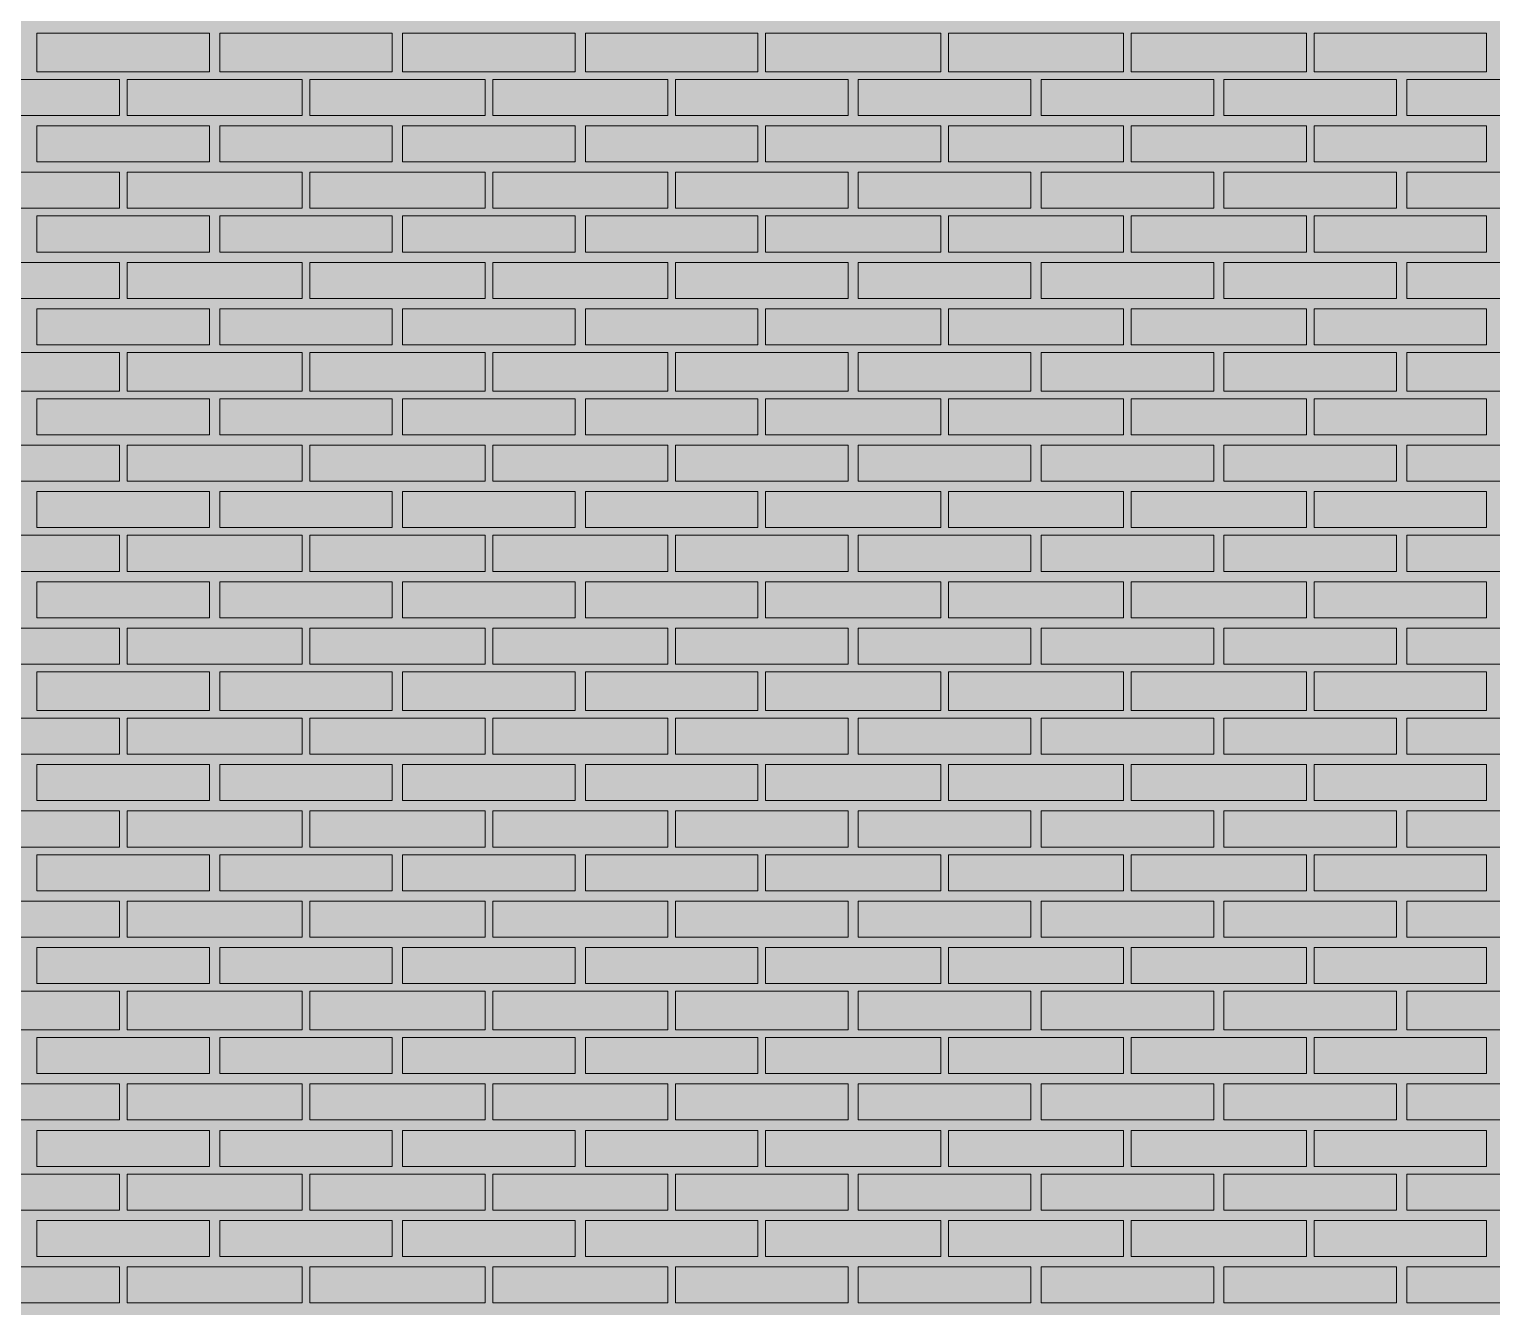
# Model space of a CAD drawing. Header units: millimetres. Extents: x -28928 to 100580, y -22867 to 36490.
# Drawn here: x -19658 to -17255, y 5506 to 7605 of the extents above; entities that cross this region are included whole.
import ezdxf

# ---------------------------------------------------------------- set-up
doc = ezdxf.new("R2010")
doc.units = ezdxf.units.MM
doc.layers.add('PDF _Геометрия', color=7, linetype='Continuous', true_color=0x8f8e8d)
doc.layers.add('PDF _Сплошная заливка', color=7, linetype='Continuous', true_color=0xffffff)

msp = doc.modelspace()

# ---------------------------------------------------------------- hatches: boundary and pattern name
at = {"layer": 'PDF _Сплошная заливка', "true_color": 0xdcd6cf, "transparency": 33554559}
h = msp.add_hatch(color=254, dxfattribs=at)
h.paths.add_polyline_path([(-15922.4, -4713.2), (-15922.4, -1464), (-13823.9, -1464), (-13823.9, -4713.2), (-13561.6, -4713.2), (-13561.6, -1163.6), (-19459.3, -1163.6), (-19459.3, -4713.2), (-17919.3, -4713.2), (-17919.3, -1464), (-16518.9, -1464), (-16518.9, -4713.2)])
h.paths.add_polyline_path([(-19700.5, -482.4), (-9335.1, -482.4), (-9335.1, 4218), (-12072.4, 4218), (-12072.4, 6929.9), (-9335.1, 6929.9), (-9335.1, 9028.4), (-21815.9, 9028.4), (-21815.9, -4713.2), (-19776.6, -4713.2), (-19776.6, -727.8), (-19730.1, -727.8), (-19730.1, -820.9), (-19708.9, -820.9), (-19708.9, -719.3), (-19700.5, -719.3)])
h.paths.add_polyline_path([(-10972.4, -4713.2), (-10972.4, -1464), (-9576.3, -1464), (-9576.3, -4713.2), (-9335.1, -4713.2), (-9335.1, -1163.6), (-13383.9, -1163.6), (-13383.9, -4713.2), (-13121.6, -4713.2), (-13121.6, -1464), (-11323.6, -1464), (-11323.6, -4713.2)])

# ---------------------------------------------------------------- linework, layer by layer
at = {"layer": 'PDF _Геометрия', "lineweight": 9}
for points in [[(-19362, 7534.9), (-19501.6, 7534.9), (-19645.5, 7534.9), (-19645.5, 7598.4), (-19501.6, 7598.4), (-19362, 7598.4)], [(-19061.6, 7534.9), (-19201.3, 7534.9), (-19345.1, 7534.9), (-19345.1, 7598.4), (-19201.3, 7598.4), (-19061.6, 7598.4)], [(-18761.3, 7534.9), (-18905.1, 7534.9), (-19044.7, 7534.9), (-19044.7, 7598.4), (-18905.1, 7598.4), (-18761.3, 7598.4)], [(-18460.9, 7534.9), (-18604.7, 7534.9), (-18744.3, 7534.9), (-18744.3, 7598.4), (-18604.7, 7598.4), (-18460.9, 7598.4)], [(-18160.5, 7534.9), (-18304.3, 7534.9), (-18448.2, 7534.9), (-18448.2, 7598.4), (-18304.3, 7598.4), (-18160.5, 7598.4)], [(-17860.1, 7534.9), (-18003.9, 7534.9), (-18147.8, 7534.9), (-18147.8, 7598.4), (-18003.9, 7598.4), (-17860.1, 7598.4)], [(-17559.7, 7534.9), (-17703.6, 7534.9), (-17847.4, 7534.9), (-17847.4, 7598.4), (-17703.6, 7598.4), (-17559.7, 7598.4)], [(-17263.6, 7534.9), (-17403.2, 7534.9), (-17547, 7534.9), (-17547, 7598.4), (-17403.2, 7598.4), (-17263.6, 7598.4)], [(-19510.1, 7522.2), (-19510.1, 7463), (-19793.6, 7463), (-19793.6, 7522.2)], [(-19209.7, 7522.2), (-19209.7, 7463), (-19497.4, 7463), (-19497.4, 7522.2)], [(-18909.3, 7522.2), (-18909.3, 7463), (-19197, 7463), (-19197, 7522.2)], [(-18608.9, 7522.2), (-18608.9, 7463), (-18896.6, 7463), (-18896.6, 7522.2)], [(-18312.8, 7522.2), (-18312.8, 7463), (-18596.3, 7463), (-18596.3, 7522.2)], [(-18012.4, 7522.2), (-18012.4, 7463), (-18295.9, 7463), (-18295.9, 7522.2)], [(-17712, 7522.2), (-17712, 7463), (-17995.5, 7463), (-17995.5, 7522.2)], [(-17411.6, 7522.2), (-17411.6, 7463), (-17695.1, 7463), (-17695.1, 7522.2)], [(-17111.3, 7522.2), (-17111.3, 7463), (-17394.7, 7463), (-17394.7, 7522.2)], [(-19362, 7386.8), (-19501.6, 7386.8), (-19645.5, 7386.8), (-19645.5, 7446), (-19501.6, 7446), (-19362, 7446)], [(-19061.6, 7386.8), (-19201.3, 7386.8), (-19345.1, 7386.8), (-19345.1, 7446), (-19201.3, 7446), (-19061.6, 7446)], [(-18761.3, 7386.8), (-18905.1, 7386.8), (-19044.7, 7386.8), (-19044.7, 7446), (-18905.1, 7446), (-18761.3, 7446)], [(-18460.9, 7386.8), (-18604.7, 7386.8), (-18744.3, 7386.8), (-18744.3, 7446), (-18604.7, 7446), (-18460.9, 7446)], [(-18160.5, 7386.8), (-18304.3, 7386.8), (-18448.2, 7386.8), (-18448.2, 7446), (-18304.3, 7446), (-18160.5, 7446)], [(-17860.1, 7386.8), (-18003.9, 7386.8), (-18147.8, 7386.8), (-18147.8, 7446), (-18003.9, 7446), (-17860.1, 7446)], [(-17559.7, 7386.8), (-17703.6, 7386.8), (-17847.4, 7386.8), (-17847.4, 7446), (-17703.6, 7446), (-17559.7, 7446)], [(-17263.6, 7386.8), (-17403.2, 7386.8), (-17547, 7386.8), (-17547, 7446), (-17403.2, 7446), (-17263.6, 7446)], [(-19510.1, 7369.9), (-19510.1, 7310.7), (-19793.6, 7310.7), (-19793.6, 7369.9)], [(-19209.7, 7369.9), (-19209.7, 7310.7), (-19497.4, 7310.7), (-19497.4, 7369.9)], [(-18909.3, 7369.9), (-18909.3, 7310.7), (-19197, 7310.7), (-19197, 7369.9)], [(-18608.9, 7369.9), (-18608.9, 7310.7), (-18896.6, 7310.7), (-18896.6, 7369.9)], [(-18312.8, 7369.9), (-18312.8, 7310.7), (-18596.3, 7310.7), (-18596.3, 7369.9)], [(-18012.4, 7369.9), (-18012.4, 7310.7), (-18295.9, 7310.7), (-18295.9, 7369.9)], [(-17712, 7369.9), (-17712, 7310.7), (-17995.5, 7310.7), (-17995.5, 7369.9)], [(-17411.6, 7369.9), (-17411.6, 7310.7), (-17695.1, 7310.7), (-17695.1, 7369.9)], [(-17111.3, 7369.9), (-17111.3, 7310.7), (-17394.7, 7310.7), (-17394.7, 7369.9)], [(-19362, 7238.7), (-19501.6, 7238.7), (-19645.5, 7238.7), (-19645.5, 7298), (-19501.6, 7298), (-19362, 7298)], [(-19061.6, 7238.7), (-19201.3, 7238.7), (-19345.1, 7238.7), (-19345.1, 7298), (-19201.3, 7298), (-19061.6, 7298)], [(-18761.3, 7238.7), (-18905.1, 7238.7), (-19044.7, 7238.7), (-19044.7, 7298), (-18905.1, 7298), (-18761.3, 7298)], [(-18460.9, 7238.7), (-18604.7, 7238.7), (-18744.3, 7238.7), (-18744.3, 7298), (-18604.7, 7298), (-18460.9, 7298)], [(-18160.5, 7238.7), (-18304.3, 7238.7), (-18448.2, 7238.7), (-18448.2, 7298), (-18304.3, 7298), (-18160.5, 7298)], [(-17860.1, 7238.7), (-18003.9, 7238.7), (-18147.8, 7238.7), (-18147.8, 7298), (-18003.9, 7298), (-17860.1, 7298)], [(-17559.7, 7238.7), (-17703.6, 7238.7), (-17847.4, 7238.7), (-17847.4, 7298), (-17703.6, 7298), (-17559.7, 7298)], [(-17263.6, 7238.7), (-17403.2, 7238.7), (-17547, 7238.7), (-17547, 7298), (-17403.2, 7298), (-17263.6, 7298)], [(-19510.1, 7221.8), (-19510.1, 7162.6), (-19793.6, 7162.6), (-19793.6, 7221.8)], [(-19209.7, 7221.8), (-19209.7, 7162.6), (-19497.4, 7162.6), (-19497.4, 7221.8)], [(-18909.3, 7221.8), (-18909.3, 7162.6), (-19197, 7162.6), (-19197, 7221.8)], [(-18608.9, 7221.8), (-18608.9, 7162.6), (-18896.6, 7162.6), (-18896.6, 7221.8)], [(-18312.8, 7221.8), (-18312.8, 7162.6), (-18596.3, 7162.6), (-18596.3, 7221.8)], [(-18012.4, 7221.8), (-18012.4, 7162.6), (-18295.9, 7162.6), (-18295.9, 7221.8)], [(-17712, 7221.8), (-17712, 7162.6), (-17995.5, 7162.6), (-17995.5, 7221.8)], [(-17411.6, 7221.8), (-17411.6, 7162.6), (-17695.1, 7162.6), (-17695.1, 7221.8)], [(-17111.3, 7221.8), (-17111.3, 7162.6), (-17394.7, 7162.6), (-17394.7, 7221.8)], [(-19362, 7086.4), (-19501.6, 7086.4), (-19645.5, 7086.4), (-19645.5, 7145.7), (-19501.6, 7145.7), (-19362, 7145.7)], [(-19061.6, 7086.4), (-19201.3, 7086.4), (-19345.1, 7086.4), (-19345.1, 7145.7), (-19201.3, 7145.7), (-19061.6, 7145.7)], [(-18761.3, 7086.4), (-18905.1, 7086.4), (-19044.7, 7086.4), (-19044.7, 7145.7), (-18905.1, 7145.7), (-18761.3, 7145.7)], [(-18460.9, 7086.4), (-18604.7, 7086.4), (-18744.3, 7086.4), (-18744.3, 7145.7), (-18604.7, 7145.7), (-18460.9, 7145.7)], [(-18160.5, 7086.4), (-18304.3, 7086.4), (-18448.2, 7086.4), (-18448.2, 7145.7), (-18304.3, 7145.7), (-18160.5, 7145.7)], [(-17860.1, 7086.4), (-18003.9, 7086.4), (-18147.8, 7086.4), (-18147.8, 7145.7), (-18003.9, 7145.7), (-17860.1, 7145.7)], [(-17559.7, 7086.4), (-17703.6, 7086.4), (-17847.4, 7086.4), (-17847.4, 7145.7), (-17703.6, 7145.7), (-17559.7, 7145.7)], [(-17263.6, 7086.4), (-17403.2, 7086.4), (-17547, 7086.4), (-17547, 7145.7), (-17403.2, 7145.7), (-17263.6, 7145.7)], [(-19510.1, 7073.7), (-19510.1, 7010.3), (-19793.6, 7010.3), (-19793.6, 7073.7)], [(-19209.7, 7073.7), (-19209.7, 7010.3), (-19497.4, 7010.3), (-19497.4, 7073.7)], [(-18909.3, 7073.7), (-18909.3, 7010.3), (-19197, 7010.3), (-19197, 7073.7)], [(-18608.9, 7073.7), (-18608.9, 7010.3), (-18896.6, 7010.3), (-18896.6, 7073.7)], [(-18312.8, 7073.7), (-18312.8, 7010.3), (-18596.3, 7010.3), (-18596.3, 7073.7)], [(-18012.4, 7073.7), (-18012.4, 7010.3), (-18295.9, 7010.3), (-18295.9, 7073.7)], [(-17712, 7073.7), (-17712, 7010.3), (-17995.5, 7010.3), (-17995.5, 7073.7)], [(-17411.6, 7073.7), (-17411.6, 7010.3), (-17695.1, 7010.3), (-17695.1, 7073.7)], [(-17111.3, 7073.7), (-17111.3, 7010.3), (-17394.7, 7010.3), (-17394.7, 7073.7)], [(-19362, 6938.4), (-19501.6, 6938.4), (-19645.5, 6938.4), (-19645.5, 6997.6), (-19501.6, 6997.6), (-19362, 6997.6)], [(-19061.6, 6938.4), (-19201.3, 6938.4), (-19345.1, 6938.4), (-19345.1, 6997.6), (-19201.3, 6997.6), (-19061.6, 6997.6)], [(-18761.3, 6938.4), (-18905.1, 6938.4), (-19044.7, 6938.4), (-19044.7, 6997.6), (-18905.1, 6997.6), (-18761.3, 6997.6)], [(-18460.9, 6938.4), (-18604.7, 6938.4), (-18744.3, 6938.4), (-18744.3, 6997.6), (-18604.7, 6997.6), (-18460.9, 6997.6)], [(-18160.5, 6938.4), (-18304.3, 6938.4), (-18448.2, 6938.4), (-18448.2, 6997.6), (-18304.3, 6997.6), (-18160.5, 6997.6)], [(-17860.1, 6938.4), (-18003.9, 6938.4), (-18147.8, 6938.4), (-18147.8, 6997.6), (-18003.9, 6997.6), (-17860.1, 6997.6)], [(-17559.7, 6938.4), (-17703.6, 6938.4), (-17847.4, 6938.4), (-17847.4, 6997.6), (-17703.6, 6997.6), (-17559.7, 6997.6)], [(-17263.6, 6938.4), (-17403.2, 6938.4), (-17547, 6938.4), (-17547, 6997.6), (-17403.2, 6997.6), (-17263.6, 6997.6)], [(-19510.1, 6921.4), (-19510.1, 6862.2), (-19793.6, 6862.2), (-19793.6, 6921.4)], [(-19209.7, 6921.4), (-19209.7, 6862.2), (-19497.4, 6862.2), (-19497.4, 6921.4)], [(-18909.3, 6921.4), (-18909.3, 6862.2), (-19197, 6862.2), (-19197, 6921.4)], [(-18608.9, 6921.4), (-18608.9, 6862.2), (-18896.6, 6862.2), (-18896.6, 6921.4)], [(-18312.8, 6921.4), (-18312.8, 6862.2), (-18596.3, 6862.2), (-18596.3, 6921.4)], [(-18012.4, 6921.4), (-18012.4, 6862.2), (-18295.9, 6862.2), (-18295.9, 6921.4)], [(-17712, 6921.4), (-17712, 6862.2), (-17995.5, 6862.2), (-17995.5, 6921.4)], [(-17411.6, 6921.4), (-17411.6, 6862.2), (-17695.1, 6862.2), (-17695.1, 6921.4)], [(-17111.3, 6921.4), (-17111.3, 6862.2), (-17394.7, 6862.2), (-17394.7, 6921.4)], [(-19362, 6786), (-19501.6, 6786), (-19645.5, 6786), (-19645.5, 6845.3), (-19501.6, 6845.3), (-19362, 6845.3)], [(-19061.6, 6786), (-19201.3, 6786), (-19345.1, 6786), (-19345.1, 6845.3), (-19201.3, 6845.3), (-19061.6, 6845.3)], [(-18761.3, 6786), (-18905.1, 6786), (-19044.7, 6786), (-19044.7, 6845.3), (-18905.1, 6845.3), (-18761.3, 6845.3)], [(-18460.9, 6786), (-18604.7, 6786), (-18744.3, 6786), (-18744.3, 6845.3), (-18604.7, 6845.3), (-18460.9, 6845.3)], [(-18160.5, 6786), (-18304.3, 6786), (-18448.2, 6786), (-18448.2, 6845.3), (-18304.3, 6845.3), (-18160.5, 6845.3)], [(-17860.1, 6786), (-18003.9, 6786), (-18147.8, 6786), (-18147.8, 6845.3), (-18003.9, 6845.3), (-17860.1, 6845.3)], [(-17559.7, 6786), (-17703.6, 6786), (-17847.4, 6786), (-17847.4, 6845.3), (-17703.6, 6845.3), (-17559.7, 6845.3)], [(-17263.6, 6786), (-17403.2, 6786), (-17547, 6786), (-17547, 6845.3), (-17403.2, 6845.3), (-17263.6, 6845.3)], [(-19510.1, 6773.4), (-19510.1, 6714.1), (-19793.6, 6714.1), (-19793.6, 6773.4)], [(-19209.7, 6773.4), (-19209.7, 6714.1), (-19497.4, 6714.1), (-19497.4, 6773.4)], [(-18909.3, 6773.4), (-18909.3, 6714.1), (-19197, 6714.1), (-19197, 6773.4)], [(-18608.9, 6773.4), (-18608.9, 6714.1), (-18896.6, 6714.1), (-18896.6, 6773.4)], [(-18312.8, 6773.4), (-18312.8, 6714.1), (-18596.3, 6714.1), (-18596.3, 6773.4)], [(-18012.4, 6773.4), (-18012.4, 6714.1), (-18295.9, 6714.1), (-18295.9, 6773.4)], [(-17712, 6773.4), (-17712, 6714.1), (-17995.5, 6714.1), (-17995.5, 6773.4)], [(-17411.6, 6773.4), (-17411.6, 6714.1), (-17695.1, 6714.1), (-17695.1, 6773.4)], [(-17111.3, 6773.4), (-17111.3, 6714.1), (-17394.7, 6714.1), (-17394.7, 6773.4)], [(-19362, 6638), (-19501.6, 6638), (-19645.5, 6638), (-19645.5, 6697.2), (-19501.6, 6697.2), (-19362, 6697.2)], [(-19061.6, 6638), (-19201.3, 6638), (-19345.1, 6638), (-19345.1, 6697.2), (-19201.3, 6697.2), (-19061.6, 6697.2)], [(-18761.3, 6638), (-18905.1, 6638), (-19044.7, 6638), (-19044.7, 6697.2), (-18905.1, 6697.2), (-18761.3, 6697.2)], [(-18460.9, 6638), (-18604.7, 6638), (-18744.3, 6638), (-18744.3, 6697.2), (-18604.7, 6697.2), (-18460.9, 6697.2)], [(-18160.5, 6638), (-18304.3, 6638), (-18448.2, 6638), (-18448.2, 6697.2), (-18304.3, 6697.2), (-18160.5, 6697.2)], [(-17860.1, 6638), (-18003.9, 6638), (-18147.8, 6638), (-18147.8, 6697.2), (-18003.9, 6697.2), (-17860.1, 6697.2)], [(-17559.7, 6638), (-17703.6, 6638), (-17847.4, 6638), (-17847.4, 6697.2), (-17703.6, 6697.2), (-17559.7, 6697.2)], [(-17263.6, 6638), (-17403.2, 6638), (-17547, 6638), (-17547, 6697.2), (-17403.2, 6697.2), (-17263.6, 6697.2)], [(-19510.1, 6621), (-19510.1, 6561.8), (-19793.6, 6561.8), (-19793.6, 6621)], [(-19209.7, 6621), (-19209.7, 6561.8), (-19497.4, 6561.8), (-19497.4, 6621)], [(-18909.3, 6621), (-18909.3, 6561.8), (-19197, 6561.8), (-19197, 6621)], [(-18608.9, 6621), (-18608.9, 6561.8), (-18896.6, 6561.8), (-18896.6, 6621)], [(-18312.8, 6621), (-18312.8, 6561.8), (-18596.3, 6561.8), (-18596.3, 6621)], [(-18012.4, 6621), (-18012.4, 6561.8), (-18295.9, 6561.8), (-18295.9, 6621)], [(-17712, 6621), (-17712, 6561.8), (-17995.5, 6561.8), (-17995.5, 6621)], [(-17411.6, 6621), (-17411.6, 6561.8), (-17695.1, 6561.8), (-17695.1, 6621)], [(-17111.3, 6621), (-17111.3, 6561.8), (-17394.7, 6561.8), (-17394.7, 6621)], [(-19362, 6485.7), (-19501.6, 6485.7), (-19645.5, 6485.7), (-19645.5, 6549.1), (-19501.6, 6549.1), (-19362, 6549.1)], [(-19061.6, 6485.7), (-19201.3, 6485.7), (-19345.1, 6485.7), (-19345.1, 6549.1), (-19201.3, 6549.1), (-19061.6, 6549.1)], [(-18761.3, 6485.7), (-18905.1, 6485.7), (-19044.7, 6485.7), (-19044.7, 6549.1), (-18905.1, 6549.1), (-18761.3, 6549.1)], [(-18460.9, 6485.7), (-18604.7, 6485.7), (-18744.3, 6485.7), (-18744.3, 6549.1), (-18604.7, 6549.1), (-18460.9, 6549.1)], [(-18160.5, 6485.7), (-18304.3, 6485.7), (-18448.2, 6485.7), (-18448.2, 6549.1), (-18304.3, 6549.1), (-18160.5, 6549.1)], [(-17860.1, 6485.7), (-18003.9, 6485.7), (-18147.8, 6485.7), (-18147.8, 6549.1), (-18003.9, 6549.1), (-17860.1, 6549.1)], [(-17559.7, 6485.7), (-17703.6, 6485.7), (-17847.4, 6485.7), (-17847.4, 6549.1), (-17703.6, 6549.1), (-17559.7, 6549.1)], [(-17263.6, 6485.7), (-17403.2, 6485.7), (-17547, 6485.7), (-17547, 6549.1), (-17403.2, 6549.1), (-17263.6, 6549.1)], [(-19510.1, 6473), (-19510.1, 6413.7), (-19793.6, 6413.7), (-19793.6, 6473)], [(-19209.7, 6473), (-19209.7, 6413.7), (-19497.4, 6413.7), (-19497.4, 6473)], [(-18909.3, 6473), (-18909.3, 6413.7), (-19197, 6413.7), (-19197, 6473)], [(-18608.9, 6473), (-18608.9, 6413.7), (-18896.6, 6413.7), (-18896.6, 6473)], [(-18312.8, 6473), (-18312.8, 6413.7), (-18596.3, 6413.7), (-18596.3, 6473)], [(-18012.4, 6473), (-18012.4, 6413.7), (-18295.9, 6413.7), (-18295.9, 6473)], [(-17712, 6473), (-17712, 6413.7), (-17995.5, 6413.7), (-17995.5, 6473)], [(-17411.6, 6473), (-17411.6, 6413.7), (-17695.1, 6413.7), (-17695.1, 6473)], [(-17111.3, 6473), (-17111.3, 6413.7), (-17394.7, 6413.7), (-17394.7, 6473)], [(-19362, 6337.6), (-19501.6, 6337.6), (-19645.5, 6337.6), (-19645.5, 6396.8), (-19501.6, 6396.8), (-19362, 6396.8)], [(-19061.6, 6337.6), (-19201.3, 6337.6), (-19345.1, 6337.6), (-19345.1, 6396.8), (-19201.3, 6396.8), (-19061.6, 6396.8)], [(-18761.3, 6337.6), (-18905.1, 6337.6), (-19044.7, 6337.6), (-19044.7, 6396.8), (-18905.1, 6396.8), (-18761.3, 6396.8)], [(-18460.9, 6337.6), (-18604.7, 6337.6), (-18744.3, 6337.6), (-18744.3, 6396.8), (-18604.7, 6396.8), (-18460.9, 6396.8)], [(-18160.5, 6337.6), (-18304.3, 6337.6), (-18448.2, 6337.6), (-18448.2, 6396.8), (-18304.3, 6396.8), (-18160.5, 6396.8)], [(-17860.1, 6337.6), (-18003.9, 6337.6), (-18147.8, 6337.6), (-18147.8, 6396.8), (-18003.9, 6396.8), (-17860.1, 6396.8)], [(-17559.7, 6337.6), (-17703.6, 6337.6), (-17847.4, 6337.6), (-17847.4, 6396.8), (-17703.6, 6396.8), (-17559.7, 6396.8)], [(-17263.6, 6337.6), (-17403.2, 6337.6), (-17547, 6337.6), (-17547, 6396.8), (-17403.2, 6396.8), (-17263.6, 6396.8)], [(-19510.1, 6320.7), (-19510.1, 6261.4), (-19793.6, 6261.4), (-19793.6, 6320.7)], [(-19209.7, 6320.7), (-19209.7, 6261.4), (-19497.4, 6261.4), (-19497.4, 6320.7)], [(-18909.3, 6320.7), (-18909.3, 6261.4), (-19197, 6261.4), (-19197, 6320.7)], [(-18608.9, 6320.7), (-18608.9, 6261.4), (-18896.6, 6261.4), (-18896.6, 6320.7)], [(-18312.8, 6320.7), (-18312.8, 6261.4), (-18596.3, 6261.4), (-18596.3, 6320.7)], [(-18012.4, 6320.7), (-18012.4, 6261.4), (-18295.9, 6261.4), (-18295.9, 6320.7)], [(-17712, 6320.7), (-17712, 6261.4), (-17995.5, 6261.4), (-17995.5, 6320.7)], [(-17411.6, 6320.7), (-17411.6, 6261.4), (-17695.1, 6261.4), (-17695.1, 6320.7)], [(-17111.3, 6320.7), (-17111.3, 6261.4), (-17394.7, 6261.4), (-17394.7, 6320.7)], [(-19362, 6189.5), (-19501.6, 6189.5), (-19645.5, 6189.5), (-19645.5, 6248.7), (-19501.6, 6248.7), (-19362, 6248.7)], [(-19061.6, 6189.5), (-19201.3, 6189.5), (-19345.1, 6189.5), (-19345.1, 6248.7), (-19201.3, 6248.7), (-19061.6, 6248.7)], [(-18761.3, 6189.5), (-18905.1, 6189.5), (-19044.7, 6189.5), (-19044.7, 6248.7), (-18905.1, 6248.7), (-18761.3, 6248.7)], [(-18460.9, 6189.5), (-18604.7, 6189.5), (-18744.3, 6189.5), (-18744.3, 6248.7), (-18604.7, 6248.7), (-18460.9, 6248.7)], [(-18160.5, 6189.5), (-18304.3, 6189.5), (-18448.2, 6189.5), (-18448.2, 6248.7), (-18304.3, 6248.7), (-18160.5, 6248.7)], [(-17860.1, 6189.5), (-18003.9, 6189.5), (-18147.8, 6189.5), (-18147.8, 6248.7), (-18003.9, 6248.7), (-17860.1, 6248.7)], [(-17559.7, 6189.5), (-17703.6, 6189.5), (-17847.4, 6189.5), (-17847.4, 6248.7), (-17703.6, 6248.7), (-17559.7, 6248.7)], [(-17263.6, 6189.5), (-17403.2, 6189.5), (-17547, 6189.5), (-17547, 6248.7), (-17403.2, 6248.7), (-17263.6, 6248.7)], [(-19510.1, 6172.6), (-19510.1, 6113.4), (-19793.6, 6113.4), (-19793.6, 6172.6)], [(-19209.7, 6172.6), (-19209.7, 6113.4), (-19497.4, 6113.4), (-19497.4, 6172.6)], [(-18909.3, 6172.6), (-18909.3, 6113.4), (-19197, 6113.4), (-19197, 6172.6)], [(-18608.9, 6172.6), (-18608.9, 6113.4), (-18896.6, 6113.4), (-18896.6, 6172.6)], [(-18312.8, 6172.6), (-18312.8, 6113.4), (-18596.3, 6113.4), (-18596.3, 6172.6)], [(-18012.4, 6172.6), (-18012.4, 6113.4), (-18295.9, 6113.4), (-18295.9, 6172.6)], [(-17712, 6172.6), (-17712, 6113.4), (-17995.5, 6113.4), (-17995.5, 6172.6)], [(-17411.6, 6172.6), (-17411.6, 6113.4), (-17695.1, 6113.4), (-17695.1, 6172.6)], [(-17111.3, 6172.6), (-17111.3, 6113.4), (-17394.7, 6113.4), (-17394.7, 6172.6)], [(-19362, 6037.2), (-19501.6, 6037.2), (-19645.5, 6037.2), (-19645.5, 6096.4), (-19501.6, 6096.4), (-19362, 6096.4)], [(-19061.6, 6037.2), (-19201.3, 6037.2), (-19345.1, 6037.2), (-19345.1, 6096.4), (-19201.3, 6096.4), (-19061.6, 6096.4)], [(-18761.3, 6037.2), (-18905.1, 6037.2), (-19044.7, 6037.2), (-19044.7, 6096.4), (-18905.1, 6096.4), (-18761.3, 6096.4)], [(-18460.9, 6037.2), (-18604.7, 6037.2), (-18744.3, 6037.2), (-18744.3, 6096.4), (-18604.7, 6096.4), (-18460.9, 6096.4)], [(-18160.5, 6037.2), (-18304.3, 6037.2), (-18448.2, 6037.2), (-18448.2, 6096.4), (-18304.3, 6096.4), (-18160.5, 6096.4)], [(-17860.1, 6037.2), (-18003.9, 6037.2), (-18147.8, 6037.2), (-18147.8, 6096.4), (-18003.9, 6096.4), (-17860.1, 6096.4)], [(-17559.7, 6037.2), (-17703.6, 6037.2), (-17847.4, 6037.2), (-17847.4, 6096.4), (-17703.6, 6096.4), (-17559.7, 6096.4)], [(-17263.6, 6037.2), (-17403.2, 6037.2), (-17547, 6037.2), (-17547, 6096.4), (-17403.2, 6096.4), (-17263.6, 6096.4)], [(-19510.1, 6024.5), (-19510.1, 5961), (-19793.6, 5961), (-19793.6, 6024.5)], [(-19209.7, 6024.5), (-19209.7, 5961), (-19497.4, 5961), (-19497.4, 6024.5)], [(-18909.3, 6024.5), (-18909.3, 5961), (-19197, 5961), (-19197, 6024.5)], [(-18608.9, 6024.5), (-18608.9, 5961), (-18896.6, 5961), (-18896.6, 6024.5)], [(-18312.8, 6024.5), (-18312.8, 5961), (-18596.3, 5961), (-18596.3, 6024.5)], [(-18012.4, 6024.5), (-18012.4, 5961), (-18295.9, 5961), (-18295.9, 6024.5)], [(-17712, 6024.5), (-17712, 5961), (-17995.5, 5961), (-17995.5, 6024.5)], [(-17411.6, 6024.5), (-17411.6, 5961), (-17695.1, 5961), (-17695.1, 6024.5)], [(-17111.3, 6024.5), (-17111.3, 5961), (-17394.7, 5961), (-17394.7, 6024.5)], [(-19362, 5889.1), (-19501.6, 5889.1), (-19645.5, 5889.1), (-19645.5, 5948.4), (-19501.6, 5948.4), (-19362, 5948.4)], [(-19061.6, 5889.1), (-19201.3, 5889.1), (-19345.1, 5889.1), (-19345.1, 5948.4), (-19201.3, 5948.4), (-19061.6, 5948.4)], [(-18761.3, 5889.1), (-18905.1, 5889.1), (-19044.7, 5889.1), (-19044.7, 5948.4), (-18905.1, 5948.4), (-18761.3, 5948.4)], [(-18460.9, 5889.1), (-18604.7, 5889.1), (-18744.3, 5889.1), (-18744.3, 5948.4), (-18604.7, 5948.4), (-18460.9, 5948.4)], [(-18160.5, 5889.1), (-18304.3, 5889.1), (-18448.2, 5889.1), (-18448.2, 5948.4), (-18304.3, 5948.4), (-18160.5, 5948.4)], [(-17860.1, 5889.1), (-18003.9, 5889.1), (-18147.8, 5889.1), (-18147.8, 5948.4), (-18003.9, 5948.4), (-17860.1, 5948.4)], [(-17559.7, 5889.1), (-17703.6, 5889.1), (-17847.4, 5889.1), (-17847.4, 5948.4), (-17703.6, 5948.4), (-17559.7, 5948.4)], [(-17263.6, 5889.1), (-17403.2, 5889.1), (-17547, 5889.1), (-17547, 5948.4), (-17403.2, 5948.4), (-17263.6, 5948.4)], [(-19510.1, 5872.2), (-19510.1, 5813), (-19793.6, 5813), (-19793.6, 5872.2)], [(-19209.7, 5872.2), (-19209.7, 5813), (-19497.4, 5813), (-19497.4, 5872.2)], [(-18909.3, 5872.2), (-18909.3, 5813), (-19197, 5813), (-19197, 5872.2)], [(-18608.9, 5872.2), (-18608.9, 5813), (-18896.6, 5813), (-18896.6, 5872.2)], [(-18312.8, 5872.2), (-18312.8, 5813), (-18596.3, 5813), (-18596.3, 5872.2)], [(-18012.4, 5872.2), (-18012.4, 5813), (-18295.9, 5813), (-18295.9, 5872.2)], [(-17712, 5872.2), (-17712, 5813), (-17995.5, 5813), (-17995.5, 5872.2)], [(-17411.6, 5872.2), (-17411.6, 5813), (-17695.1, 5813), (-17695.1, 5872.2)], [(-17111.3, 5872.2), (-17111.3, 5813), (-17394.7, 5813), (-17394.7, 5872.2)], [(-19362, 5736.8), (-19501.6, 5736.8), (-19645.5, 5736.8), (-19645.5, 5796), (-19501.6, 5796), (-19362, 5796)], [(-19061.6, 5736.8), (-19201.3, 5736.8), (-19345.1, 5736.8), (-19345.1, 5796), (-19201.3, 5796), (-19061.6, 5796)], [(-18761.3, 5736.8), (-18905.1, 5736.8), (-19044.7, 5736.8), (-19044.7, 5796), (-18905.1, 5796), (-18761.3, 5796)], [(-18460.9, 5736.8), (-18604.7, 5736.8), (-18744.3, 5736.8), (-18744.3, 5796), (-18604.7, 5796), (-18460.9, 5796)], [(-18160.5, 5736.8), (-18304.3, 5736.8), (-18448.2, 5736.8), (-18448.2, 5796), (-18304.3, 5796), (-18160.5, 5796)], [(-17860.1, 5736.8), (-18003.9, 5736.8), (-18147.8, 5736.8), (-18147.8, 5796), (-18003.9, 5796), (-17860.1, 5796)], [(-17559.7, 5736.8), (-17703.6, 5736.8), (-17847.4, 5736.8), (-17847.4, 5796), (-17703.6, 5796), (-17559.7, 5796)], [(-17263.6, 5736.8), (-17403.2, 5736.8), (-17547, 5736.8), (-17547, 5796), (-17403.2, 5796), (-17263.6, 5796)], [(-19510.1, 5724.1), (-19510.1, 5664.9), (-19793.6, 5664.9), (-19793.6, 5724.1)], [(-19209.7, 5724.1), (-19209.7, 5664.9), (-19497.4, 5664.9), (-19497.4, 5724.1)], [(-18909.3, 5724.1), (-18909.3, 5664.9), (-19197, 5664.9), (-19197, 5724.1)], [(-18608.9, 5724.1), (-18608.9, 5664.9), (-18896.6, 5664.9), (-18896.6, 5724.1)], [(-18312.8, 5724.1), (-18312.8, 5664.9), (-18596.3, 5664.9), (-18596.3, 5724.1)], [(-18012.4, 5724.1), (-18012.4, 5664.9), (-18295.9, 5664.9), (-18295.9, 5724.1)], [(-17712, 5724.1), (-17712, 5664.9), (-17995.5, 5664.9), (-17995.5, 5724.1)], [(-17411.6, 5724.1), (-17411.6, 5664.9), (-17695.1, 5664.9), (-17695.1, 5724.1)], [(-17111.3, 5724.1), (-17111.3, 5664.9), (-17394.7, 5664.9), (-17394.7, 5724.1)], [(-19362, 5588.7), (-19501.6, 5588.7), (-19645.5, 5588.7), (-19645.5, 5648), (-19501.6, 5648), (-19362, 5648)], [(-19061.6, 5588.7), (-19201.3, 5588.7), (-19345.1, 5588.7), (-19345.1, 5648), (-19201.3, 5648), (-19061.6, 5648)], [(-18761.3, 5588.7), (-18905.1, 5588.7), (-19044.7, 5588.7), (-19044.7, 5648), (-18905.1, 5648), (-18761.3, 5648)], [(-18460.9, 5588.7), (-18604.7, 5588.7), (-18744.3, 5588.7), (-18744.3, 5648), (-18604.7, 5648), (-18460.9, 5648)], [(-18160.5, 5588.7), (-18304.3, 5588.7), (-18448.2, 5588.7), (-18448.2, 5648), (-18304.3, 5648), (-18160.5, 5648)], [(-17860.1, 5588.7), (-18003.9, 5588.7), (-18147.8, 5588.7), (-18147.8, 5648), (-18003.9, 5648), (-17860.1, 5648)], [(-17559.7, 5588.7), (-17703.6, 5588.7), (-17847.4, 5588.7), (-17847.4, 5648), (-17703.6, 5648), (-17559.7, 5648)], [(-17263.6, 5588.7), (-17403.2, 5588.7), (-17547, 5588.7), (-17547, 5648), (-17403.2, 5648), (-17263.6, 5648)], [(-19510.1, 5571.8), (-19510.1, 5512.6), (-19793.6, 5512.6), (-19793.6, 5571.8)], [(-19209.7, 5571.8), (-19209.7, 5512.6), (-19497.4, 5512.6), (-19497.4, 5571.8)], [(-18909.3, 5571.8), (-18909.3, 5512.6), (-19197, 5512.6), (-19197, 5571.8)], [(-18608.9, 5571.8), (-18608.9, 5512.6), (-18896.6, 5512.6), (-18896.6, 5571.8)], [(-18312.8, 5571.8), (-18312.8, 5512.6), (-18596.3, 5512.6), (-18596.3, 5571.8)], [(-18012.4, 5571.8), (-18012.4, 5512.6), (-18295.9, 5512.6), (-18295.9, 5571.8)], [(-17712, 5571.8), (-17712, 5512.6), (-17995.5, 5512.6), (-17995.5, 5571.8)], [(-17411.6, 5571.8), (-17411.6, 5512.6), (-17695.1, 5512.6), (-17695.1, 5571.8)], [(-17111.3, 5571.8), (-17111.3, 5512.6), (-17394.7, 5512.6), (-17394.7, 5571.8)]]:
    msp.add_lwpolyline(points, close=True, dxfattribs=at)

doc.saveas('drawing.dxf')
